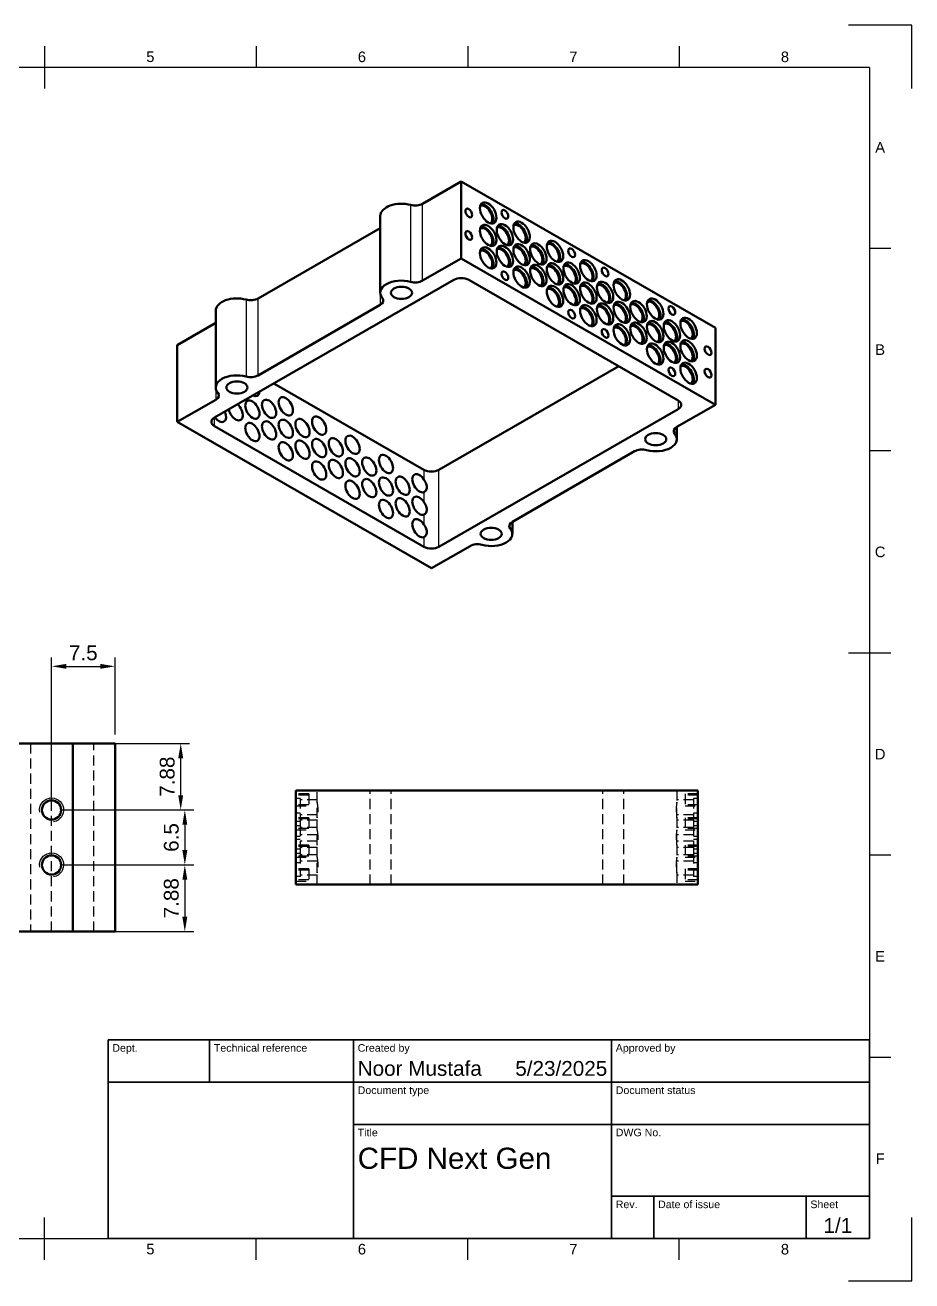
# Model space of a CAD drawing. Header units: millimetres. Extents: x 0 to 420, y 0 to 297.
# Drawn here: x 210.4 to 420, y 0 to 297 of the extents above; entities that cross this region are included whole.
import ezdxf
from ezdxf.enums import TextEntityAlignment as Align

# ---------------------------------------------------------------- set-up
doc = ezdxf.new("R2010")
doc.units = ezdxf.units.MM
doc.header["$LTSCALE"] = 0.75
doc.linetypes.add('HIDDEN2', pattern=[4.7625, 3.175, -1.5875])
for name, color, linetype, lineweight in [('BORDER', 7, 'Continuous', 25), ('FD_Dimensions', 7, 'Continuous', 25), ('Hidden', 7, 'HIDDEN2', 25), ('Hidden Narrow', 7, 'HIDDEN2', 25), ('TITLEBLOCK', 7, 'Continuous', 35), ('Visible', 7, 'Continuous', 50), ('Visible Narrow', 7, 'Continuous', 25)]:
    doc.layers.add(name, color=color, linetype=linetype, lineweight=lineweight)
doc.styles.add('FusionTitle', font='arial.ttf')
doc.styles.get("Standard").update_dxf_attribs({"font": 'arial.ttf'})
doc.dimstyles.new('Dim-ISO-25', dxfattribs={"dimtxt": 3.5, "dimasz": 3.5, "dimexe": 2.1, "dimexo": 2.1, "dimgap": 1.4, "dimtad": 1, "dimzin": 12, "dimdsep": 46, "dimtxsty": 'Standard', "dimcen": 0, "dimazin": 3, "dimtp": 0.1, "dimtm": 0.1, "dimtfac": 0.714286, "dimtmove": 0, "dimatfit": 3, "dimfxl": 1, "dimtzin": 12, "dimarcsym": 0})

# ---------------------------------------------------------------- blocks, each defined once
blk = doc.blocks.new('ISO_A3_SHEET')
at = {"layer": 'BORDER'}
for p, q in [((215, 292), (215, 282)), ((265, 292), (265, 287)), ((315, 292), (315, 287)), ((365, 292), (365, 287)), ((410, 287), (20, 287)), ((410, 287), (410, 10)), ((415, 244.16666), (410, 244.16666)), ((415, 196.33333), (410, 196.33333)), ((415, 148.5), (405, 148.5)), ((415, 100.66667), (410, 100.66667)), ((415, 52.83334), (410, 52.83334)), ((215, 5), (215, 15)), ((20, 10), (410, 10)), ((265, 5), (265, 10)), ((315, 5), (315, 10)), ((365, 5), (365, 10))]:
    blk.add_line(p, q, dxfattribs=at)
at = {"layer": 'Defpoints'}
for p, q in [((420, 297), (405, 297)), ((420, 282), (420, 297)), ((420, 0), (420, 15)), ((405, 0), (420, 0))]:
    blk.add_line(p, q, dxfattribs=at)
at = {"layer": 'BORDER', "style": 'FusionTitle'}
for s, p in [('5', (240, 289.5)), ('6', (290, 289.5)), ('7', (340, 289.5)), ('8', (390, 289.5)), ('A', (412.5, 268.08333)), ('B', (412.5, 220.25)), ('C', (412.5, 172.41667)), ('D', (412.5, 124.58334)), ('E', (412.5, 76.75001)), ('F', (412.5, 28.91668)), ('5', (240, 7.5)), ('6', (290, 7.5)), ('7', (340, 7.5)), ('8', (390, 7.5))]:
    blk.add_text(s, height=2.5, dxfattribs=at).set_placement(p, align=Align.MIDDLE)
blk = doc.blocks.new('ISO_TITLEBLOCK')
at = {"layer": 'TITLEBLOCK'}
for p, q in [((0, 47), (-180, 47)), ((-180, 47), (-180, 0)), ((-156, 37), (-156, 47)), ((-122, 0), (-122, 47)), ((-61, 0), (-61, 47)), ((0, 0), (0, 47)), ((-180, 37), (0, 37)), ((-122, 27), (0, 27)), ((-61, 10), (0, 10)), ((-51, 0), (-51, 10)), ((-15, 0), (-15, 10)), ((-180, 0), (0, 0))]:
    blk.add_line(p, q, dxfattribs=at)
at = {"layer": 'TITLEBLOCK', "style": 'FusionTitle'}
for s, p in [('Dept.', (-179, 46)), ('Technical reference', (-155, 46)), ('Created by', (-121, 46)), ('Approved by', (-60, 46)), ('Document type', (-121, 36)), ('Document status', (-60, 36)), ('Title', (-121, 26)), ('DWG No.', (-60, 26)), ('Rev.', (-60, 9)), ('Date of issue', (-50, 9)), ('Sheet', (-14, 9))]:
    blk.add_text(s, height=1.8, dxfattribs=at).set_placement(p, align=Align.TOP_LEFT)
for tag, height, p in [('DEPT', 3.5, (-179, 42)), ('TECHNICAL_REFERENCE', 3.5, (-155, 42)), ('CREATED_BY', 3.5, (-121, 42)), ('APPROVED_BY', 3.5, (-60, 42)), ('DOCUMENT_TYPE', 3.5, (-121, 32)), ('DOCUMENT_STATUS', 3.5, (-60, 32)), ('TITLE_1', 5, (-121, 21.5)), ('TITLE_2', 5, (-121, 14)), ('TITLE_3', 5, (-121, 6.5)), ('DATE_OF_ISSUE', 3.5, (-50, 5))]:
    blk.add_attdef(tag, text='', height=height, dxfattribs=at).set_placement(p, align=Align.TOP_LEFT)
for tag, p in [('CREATED_DATE', (-62, 42)), ('APPROVED_DATE', (-0.99, 42))]:
    blk.add_attdef(tag, text='', height=3.5, dxfattribs=at).set_placement(p, align=Align.TOP_RIGHT)
for tag, height, p in [('DRAWING_NUMBER', 5, (-30.5, 19.75)), ('REV', 3.5, (-56, 4.85)), ('SHEET', 3.5, (-7.5, 4.85))]:
    blk.add_attdef(tag, text='', height=height, dxfattribs=at).set_placement(p, align=Align.TOP_CENTER)
blk = doc.blocks.new('*D58')
at = {"layer": 'Defpoints', "color": 0, "transparency": 16777216}
for p in [(216.643129, 111.369389), (216.643129, 98.369389), (248.143129, 98.369389)]:
    blk.add_point(p, dxfattribs=at)
at = {"layer": 'FD_Dimensions', "color": 0, "lineweight": -2, "transparency": 16777216}
for p, q in [((218.743129, 111.369389), (250.243129, 111.369389)), ((248.143129, 107.869389), (248.143129, 101.869389)), ((218.743129, 98.369389), (250.243129, 98.369389))]:
    blk.add_line(p, q, dxfattribs=at)
at = {"layer": 'FD_Dimensions', "color": 0, "transparency": 16777216}
for points in [[(247.559796, 107.869389), (248.726462, 107.869389), (248.143129, 111.369389)], [(247.559796, 101.869389), (248.726462, 101.869389), (248.143129, 98.369389)]]:
    blk.add_solid(points, dxfattribs=at)
at = {"layer": 'FD_Dimensions', "color": 0, "transparency": 16777216, "insert": (244.956124, 104.869389), "char_height": 3.5, "attachment_point": 5, "rotation": 90}
blk.add_mtext('6.5', dxfattribs=at)
blk = doc.blocks.new('*D59')
at = {"layer": 'Defpoints', "color": 0, "transparency": 16777216}
for p in [(221.643129, 127.119389), (247.171871, 127.119389), (216.643129, 111.369389)]:
    blk.add_point(p, dxfattribs=at)
at = {"layer": 'FD_Dimensions', "color": 0, "lineweight": -2, "transparency": 16777216}
for p, q in [((223.743129, 127.119389), (249.271871, 127.119389)), ((247.171871, 114.869389), (247.171871, 123.619389)), ((218.743129, 111.369389), (249.271871, 111.369389))]:
    blk.add_line(p, q, dxfattribs=at)
at = {"layer": 'FD_Dimensions', "color": 0, "transparency": 16777216}
for points in [[(246.588537, 123.619389), (247.755204, 123.619389), (247.171871, 127.119389)], [(246.588537, 114.869389), (247.755204, 114.869389), (247.171871, 111.369389)]]:
    blk.add_solid(points, dxfattribs=at)
at = {"layer": 'FD_Dimensions', "color": 0, "transparency": 16777216, "insert": (243.984865, 119.244389), "char_height": 3.5, "attachment_point": 5, "rotation": 90}
blk.add_mtext('7.88', dxfattribs=at)
blk = doc.blocks.new('*D60')
at = {"layer": 'Defpoints', "color": 0, "transparency": 16777216}
for p in [(216.643129, 98.369389), (216.643129, 82.619389), (248.143129, 82.619389)]:
    blk.add_point(p, dxfattribs=at)
at = {"layer": 'FD_Dimensions', "color": 0, "lineweight": -2, "transparency": 16777216}
for p, q in [((218.743129, 98.369389), (250.243129, 98.369389)), ((248.143129, 94.869389), (248.143129, 86.119389)), ((218.743129, 82.619389), (250.243129, 82.619389))]:
    blk.add_line(p, q, dxfattribs=at)
at = {"layer": 'FD_Dimensions', "color": 0, "transparency": 16777216}
for points in [[(247.559796, 94.869389), (248.726462, 94.869389), (248.143129, 98.369389)], [(247.559796, 86.119389), (248.726462, 86.119389), (248.143129, 82.619389)]]:
    blk.add_solid(points, dxfattribs=at)
at = {"layer": 'FD_Dimensions', "color": 0, "transparency": 16777216, "insert": (244.956124, 90.494389), "char_height": 3.5, "attachment_point": 5, "rotation": 90}
blk.add_mtext('7.88', dxfattribs=at)
blk = doc.blocks.new('*D62')
at = {"layer": 'Defpoints', "color": 0, "transparency": 16777216}
for p in [(231.643129, 145.346369), (231.643129, 127.119389), (216.643129, 111.369389)]:
    blk.add_point(p, dxfattribs=at)
at = {"layer": 'FD_Dimensions', "color": 0, "lineweight": -2, "transparency": 16777216}
for p, q in [((216.643129, 113.469389), (216.643129, 147.446369)), ((231.643129, 129.219389), (231.643129, 147.446369)), ((220.143129, 145.346369), (228.143129, 145.346369))]:
    blk.add_line(p, q, dxfattribs=at)
at = {"layer": 'FD_Dimensions', "color": 0, "transparency": 16777216}
for points in [[(220.143129, 145.929702), (220.143129, 144.763035), (216.643129, 145.346369)], [(228.143129, 145.929702), (228.143129, 144.763035), (231.643129, 145.346369)]]:
    blk.add_solid(points, dxfattribs=at)
at = {"layer": 'FD_Dimensions', "color": 0, "transparency": 16777216, "insert": (224.143129, 148.526212), "char_height": 3.5, "attachment_point": 5}
blk.add_mtext('7.5', dxfattribs=at)

msp = doc.modelspace()

# ---------------------------------------------------------------- linework, layer by layer
at = {"layer": 'Hidden', "extrusion": (0, 1, 0)}
for p, q in [((211.643, 127.119), (211.643, 82.619)), ((216.643, 82.619), (216.643, 127.119)), ((226.643, 82.619), (226.643, 127.119)), ((279.419, 113.211), (279.419, 115.994)), ((291.919, 93.744), (291.919, 115.994)), ((296.919, 93.744), (296.919, 115.994)), ((346.919, 93.744), (346.919, 115.994)), ((351.919, 93.744), (351.919, 115.994)), ((364.419, 115.994), (364.419, 113.211)), ((277.419, 114.88), (274.419, 114.88)), ((275.419, 114.119), (274.419, 114.119)), ((275.419, 114.119), (275.419, 108.619)), ((279.419, 113.744), (275.419, 113.744)), ((277.419, 115.167), (277.419, 112.322)), ((279.419, 109.528), (279.419, 113.211)), ((368.419, 113.744), (364.419, 113.744)), ((364.419, 109.528), (364.419, 113.211)), ((366.419, 115.167), (366.419, 112.322)), ((369.419, 114.88), (366.419, 114.88)), ((368.419, 114.119), (368.419, 108.619)), ((369.419, 114.119), (368.419, 114.119)), ((277.419, 112.609), (274.419, 112.609)), ((275.419, 110.619), (274.419, 110.619)), ((279.419, 110.244), (275.419, 110.244)), ((368.419, 110.244), (364.419, 110.244)), ((369.419, 112.609), (366.419, 112.609)), ((369.419, 110.619), (368.419, 110.619)), ((277.419, 109.255), (274.419, 109.255)), ((275.419, 108.619), (274.419, 108.619)), ((275.419, 107.619), (274.419, 107.619)), ((277.419, 106.984), (274.419, 106.984)), ((279.419, 108.994), (275.419, 108.994)), ((275.419, 108.619), (275.419, 107.619)), ((275.419, 107.619), (275.419, 102.119)), ((279.419, 107.244), (275.419, 107.244)), ((277.419, 109.542), (277.419, 106.697)), ((279.419, 106.711), (279.419, 109.528)), ((364.419, 109.528), (364.419, 106.711)), ((368.419, 108.994), (364.419, 108.994)), ((368.419, 107.244), (364.419, 107.244)), ((366.419, 109.542), (366.419, 106.697)), ((369.419, 109.255), (366.419, 109.255)), ((369.419, 106.984), (366.419, 106.984)), ((368.419, 108.619), (368.419, 107.619)), ((369.419, 108.619), (368.419, 108.619)), ((368.419, 107.619), (368.419, 102.119)), ((369.419, 107.619), (368.419, 107.619)), ((275.419, 105.119), (274.419, 105.119)), ((275.419, 104.369), (274.419, 104.369)), ((279.419, 105.494), (275.419, 105.494)), ((279.419, 103.994), (275.419, 103.994)), ((279.419, 103.028), (279.419, 106.711)), ((364.419, 103.028), (364.419, 106.711)), ((368.419, 105.494), (364.419, 105.494)), ((368.419, 103.994), (364.419, 103.994)), ((369.419, 105.119), (368.419, 105.119)), ((369.419, 104.369), (368.419, 104.369)), ((277.419, 102.755), (274.419, 102.755)), ((275.419, 102.119), (274.419, 102.119)), ((275.419, 101.119), (274.419, 101.119)), ((279.419, 102.494), (275.419, 102.494)), ((275.419, 102.119), (275.419, 101.119)), ((275.419, 101.119), (275.419, 95.619)), ((277.419, 103.042), (277.419, 100.197)), ((279.419, 100.211), (279.419, 103.028)), ((364.419, 103.028), (364.419, 100.211)), ((368.419, 102.494), (364.419, 102.494)), ((366.419, 103.042), (366.419, 100.197)), ((369.419, 102.755), (366.419, 102.755)), ((368.419, 102.119), (368.419, 101.119)), ((369.419, 102.119), (368.419, 102.119)), ((368.419, 101.119), (368.419, 95.619)), ((369.419, 101.119), (368.419, 101.119)), ((277.419, 100.484), (274.419, 100.484)), ((275.419, 98.869), (274.419, 98.869)), ((279.419, 100.744), (275.419, 100.744)), ((279.419, 99.244), (275.419, 99.244)), ((279.419, 96.528), (279.419, 100.211)), ((368.419, 100.744), (364.419, 100.744)), ((364.419, 96.528), (364.419, 100.211)), ((368.419, 99.244), (364.419, 99.244)), ((369.419, 100.484), (366.419, 100.484)), ((369.419, 98.869), (368.419, 98.869)), ((277.419, 97.13), (274.419, 97.13)), ((275.419, 95.619), (274.419, 95.619)), ((279.419, 95.994), (275.419, 95.994)), ((277.419, 97.417), (277.419, 94.572)), ((279.419, 93.744), (279.419, 96.528)), ((364.419, 96.528), (364.419, 93.744)), ((368.419, 95.994), (364.419, 95.994)), ((366.419, 97.417), (366.419, 94.572)), ((369.419, 97.13), (366.419, 97.13)), ((369.419, 95.619), (368.419, 95.619)), ((277.419, 94.859), (274.419, 94.859)), ((369.419, 94.859), (366.419, 94.859))]:
    msp.add_line(p, q, dxfattribs=at)
at = {"layer": 'Hidden'}
for points, knots in [([(279.419, 113.211), (279.419, 113.144), (279.423, 113.072), (279.442, 112.85), (279.465, 112.687), (279.534, 112.162), (279.577, 111.76), (279.577, 110.979), (279.534, 110.577), (279.465, 110.052), (279.442, 109.889), (279.423, 109.667), (279.419, 109.594), (279.419, 109.528)], [1.60401216, 1.60401216, 1.60401216, 1.60401216, 1.63527175, 1.63527175, 1.69387102, 1.69387102, 1.81106955, 1.81106955, 1.92826808, 1.92826808, 1.98686735, 1.98686735, 2.01812694, 2.01812694, 2.01812694, 2.01812694]), ([(364.419, 113.211), (364.419, 113.144), (364.415, 113.072), (364.396, 112.85), (364.373, 112.687), (364.304, 112.162), (364.261, 111.76), (364.261, 110.979), (364.304, 110.577), (364.373, 110.052), (364.396, 109.889), (364.415, 109.667), (364.419, 109.594), (364.419, 109.528)], [0.39663246, 0.39663246, 0.39663246, 0.39663246, 0.42789205, 0.42789205, 0.48649132, 0.48649132, 0.60368985, 0.60368985, 0.72088838, 0.72088838, 0.77948765, 0.77948765, 0.81074724, 0.81074724, 0.81074724, 0.81074724]), ([(279.419, 106.711), (279.419, 106.644), (279.423, 106.572), (279.442, 106.35), (279.465, 106.187), (279.534, 105.662), (279.577, 105.26), (279.577, 104.479), (279.534, 104.077), (279.465, 103.552), (279.442, 103.389), (279.423, 103.167), (279.419, 103.094), (279.419, 103.028)], [1.60401216, 1.60401216, 1.60401216, 1.60401216, 1.63527175, 1.63527175, 1.69387102, 1.69387102, 1.81106955, 1.81106955, 1.92826808, 1.92826808, 1.98686735, 1.98686735, 2.01812694, 2.01812694, 2.01812694, 2.01812694]), ([(364.419, 106.711), (364.419, 106.644), (364.415, 106.572), (364.396, 106.35), (364.373, 106.187), (364.304, 105.662), (364.261, 105.26), (364.261, 104.479), (364.304, 104.077), (364.373, 103.552), (364.396, 103.389), (364.415, 103.167), (364.419, 103.094), (364.419, 103.028)], [0.39663246, 0.39663246, 0.39663246, 0.39663246, 0.42789205, 0.42789205, 0.48649132, 0.48649132, 0.60368985, 0.60368985, 0.72088838, 0.72088838, 0.77948765, 0.77948765, 0.81074724, 0.81074724, 0.81074724, 0.81074724]), ([(279.419, 100.211), (279.419, 100.144), (279.423, 100.072), (279.442, 99.85), (279.465, 99.687), (279.534, 99.162), (279.577, 98.76), (279.577, 97.979), (279.534, 97.577), (279.465, 97.052), (279.442, 96.889), (279.423, 96.667), (279.419, 96.594), (279.419, 96.528)], [1.60401216, 1.60401216, 1.60401216, 1.60401216, 1.63527175, 1.63527175, 1.69387102, 1.69387102, 1.81106955, 1.81106955, 1.92826808, 1.92826808, 1.98686735, 1.98686735, 2.01812694, 2.01812694, 2.01812694, 2.01812694]), ([(364.419, 100.211), (364.419, 100.144), (364.415, 100.072), (364.396, 99.85), (364.373, 99.687), (364.304, 99.162), (364.261, 98.76), (364.261, 97.979), (364.304, 97.577), (364.373, 97.052), (364.396, 96.889), (364.415, 96.667), (364.419, 96.594), (364.419, 96.528)], [0.39663246, 0.39663246, 0.39663246, 0.39663246, 0.42789205, 0.42789205, 0.48649132, 0.48649132, 0.60368985, 0.60368985, 0.72088838, 0.72088838, 0.77948765, 0.77948765, 0.81074724, 0.81074724, 0.81074724, 0.81074724])]:
    msp.add_open_spline(points, degree=3, knots=knots, dxfattribs=at)
at = {"layer": 'Hidden Narrow', "extrusion": (0, 1, 0)}
for p, q in [((277.419, 115.167), (274.419, 115.167)), ((369.419, 115.167), (366.419, 115.167)), ((274.419, 112.322), (277.419, 112.322)), ((366.419, 112.322), (369.419, 112.322)), ((277.419, 109.542), (274.419, 109.542)), ((369.419, 109.542), (366.419, 109.542)), ((274.419, 106.697), (277.419, 106.697)), ((366.419, 106.697), (369.419, 106.697)), ((277.419, 103.042), (274.419, 103.042)), ((369.419, 103.042), (366.419, 103.042)), ((274.419, 100.197), (277.419, 100.197)), ((366.419, 100.197), (369.419, 100.197)), ((277.419, 97.417), (274.419, 97.417)), ((369.419, 97.417), (366.419, 97.417)), ((274.419, 94.572), (277.419, 94.572)), ((366.419, 94.572), (369.419, 94.572))]:
    msp.add_line(p, q, dxfattribs=at)
at = {"layer": 'Visible', "extrusion": (1e-16, 0.817547, -0.575862)}
for p, q in [((304.345, 254.756), (313.487, 260.021)), ((313.487, 260.021), (373.591, 225.409)), ((313.487, 241.831), (313.487, 260.021)), ((294.345, 233.687), (294.345, 251.877)), ((265.454, 232.361), (294.345, 248.998)), ((313.487, 241.831), (304.345, 236.566)), ((373.591, 207.219), (313.487, 241.831)), ((255.151, 204.165), (311.719, 236.741)), ((315.255, 236.741), (364.752, 208.237)), ((255.454, 211.291), (255.454, 229.481)), ((294.345, 230.807), (265.454, 214.17)), ((246.312, 221.337), (255.454, 226.602)), ((373.591, 207.219), (373.591, 225.409)), ((246.312, 203.147), (246.312, 221.337)), ((308.184, 191.816), (350.726, 216.314)), ((269.177, 212.242), (304.648, 191.816)), ((255.454, 208.412), (246.312, 203.147)), ((364.752, 206.201), (308.184, 173.625)), ((364.449, 201.954), (373.591, 207.219)), ((246.312, 203.147), (306.416, 168.535)), ((304.648, 173.625), (255.151, 202.129)), ((364.449, 199.075), (364.449, 201.954)), ((325.558, 179.559), (354.449, 196.196)), ((325.558, 176.679), (325.558, 179.559)), ((306.416, 168.535), (315.558, 173.8))]:
    msp.add_line(p, q, dxfattribs=at)
at = {"layer": 'Visible', "extrusion": (0, 1, 0)}
for p, q in [((51.643, 127.119), (221.643, 127.119)), ((221.643, 127.119), (224.976, 127.119)), ((221.643, 82.619), (221.643, 127.119)), ((231.643, 127.119), (224.976, 127.119)), ((231.643, 82.619), (231.643, 127.119)), ((274.419, 93.744), (274.419, 115.994)), ((274.419, 115.994), (287.348, 115.994)), ((287.348, 115.994), (289.705, 115.994)), ((299.133, 115.994), (289.705, 115.994)), ((299.133, 115.994), (301.49, 115.994)), ((301.49, 115.994), (342.348, 115.994)), ((342.348, 115.994), (344.705, 115.994)), ((354.133, 115.994), (344.705, 115.994)), ((354.133, 115.994), (356.49, 115.994)), ((356.49, 115.994), (369.419, 115.994)), ((369.419, 93.744), (369.419, 115.994)), ((287.348, 93.744), (274.419, 93.744)), ((287.348, 93.744), (289.705, 93.744)), ((289.705, 93.744), (299.133, 93.744)), ((299.133, 93.744), (301.49, 93.744)), ((342.348, 93.744), (301.49, 93.744)), ((342.348, 93.744), (344.705, 93.744)), ((344.705, 93.744), (354.133, 93.744)), ((354.133, 93.744), (356.49, 93.744)), ((369.419, 93.744), (356.49, 93.744)), ((221.643, 82.619), (51.643, 82.619)), ((221.643, 82.619), (224.976, 82.619)), ((224.976, 82.619), (231.643, 82.619))]:
    msp.add_line(p, q, dxfattribs=at)
at = {"layer": 'Visible', "extrusion": (1e-16, 0, -1)}
for centre in [(-216.643, 111.369), (-216.643, 98.369)]:
    msp.add_circle(centre, 2.271, dxfattribs=at)
at = {"layer": 'Visible', "extrusion": (3e-16, 2e-16, -1)}
for centre, major_axis, start_param, end_param in [((299.345, 251.877), (5, 0), 3.1415927, 5.1579502), ((299.345, 233.687), (-2.5, 0), 1.5707963, 7.8539816), ((260.454, 229.481), (5, 0), 3.1415927, 5.1579502), ((260.454, 211.291), (-2.5, 0), 1.5707963, 7.8539816), ((359.449, 199.075), (-2.5, 0), 1.5707963, 7.8539816), ((320.558, 176.679), (-2.5, 0), 1.5707963, 7.8539816)]:
    msp.add_ellipse(centre, major_axis=major_axis, ratio=0.5758617, start_param=start_param, end_param=end_param, dxfattribs=at)
at = {"layer": 'Visible'}
for centre, major_axis, ratio, start_param, end_param in [((302.577, 255.774), (-2.5, 0), 0.5758617, 1.1252351, 2.3561945), ((319.144, 252.168), (-1.185, 2.058), 0.5780931, 3.1520961, 6.2726818), ((327.04, 247.621), (-1.185, 2.058), 0.5780931, 3.1520961, 6.2726818), ((319.144, 246.854), (-1.185, 2.058), 0.5780931, 3.1520961, 6.2726818), ((323.092, 247.033), (-1.185, 2.058), 0.5780931, 3.1520961, 6.2726818), ((319.144, 241.54), (-1.185, 2.058), 0.5780931, 3.1520961, 6.2726818), ((323.092, 241.923), (-1.185, 2.058), 0.5780931, 3.1520961, 6.2726818), ((327.04, 242.307), (-1.185, 2.058), 0.5780931, 3.1520961, 6.2726818), ((330.988, 242.486), (-1.185, 2.058), 0.5780931, 3.1520961, 6.2726818), ((334.936, 243.074), (-1.185, 2.058), 0.5780931, 3.1520961, 6.2726818), ((342.832, 238.527), (-1.185, 2.058), 0.5780931, 3.1520961, 6.2726818), ((327.04, 236.993), (-1.185, 2.058), 0.5780931, 3.1520961, 6.2726818), ((330.988, 237.376), (-1.185, 2.058), 0.5780931, 3.1520961, 6.2726818), ((334.936, 237.76), (-1.185, 2.058), 0.5780931, 3.1520961, 6.2726818), ((338.884, 237.939), (-1.185, 2.058), 0.5780931, 3.1520961, 6.2726818), ((299.345, 233.687), (5, 0), 0.5758617, 1.1252351, 3.5871539), ((302.577, 237.584), (2.5, 0), 0.5758617, 4.2668277, 5.4977871), ((313.487, 235.723), (2.5, 0), 0.5758617, 0.7853982, 2.3561945), ((334.936, 232.446), (-1.185, 2.058), 0.5780931, 3.1520961, 6.2726818), ((338.884, 232.829), (-1.185, 2.058), 0.5780931, 3.1520961, 6.2726818), ((342.832, 233.213), (-1.185, 2.058), 0.5780931, 3.1520961, 6.2726818), ((346.78, 233.392), (-1.185, 2.058), 0.5780931, 3.1520961, 6.2726818), ((350.728, 233.98), (-1.185, 2.058), 0.5780931, 3.1520961, 6.2726818), ((263.686, 233.379), (2.5, 0), 0.5758617, 4.2668277, 5.4977871), ((292.577, 231.825), (-2.5, 0), 0.5758617, 2.3561945, 3.5871539), ((358.624, 229.433), (-1.185, 2.058), 0.5780931, 3.1520961, 6.2726818), ((342.832, 227.899), (-1.185, 2.058), 0.5780931, 3.1520961, 6.2726818), ((346.78, 228.282), (-1.185, 2.058), 0.5780931, 3.1520961, 6.2726818), ((350.728, 228.666), (-1.185, 2.058), 0.5780931, 3.1520961, 6.2726818), ((354.676, 228.845), (-1.185, 2.058), 0.5780931, 3.1520961, 6.2726818), ((350.728, 223.352), (-1.185, 2.058), 0.5780931, 3.1520961, 6.2726818), ((354.676, 223.735), (-1.185, 2.058), 0.5780931, 3.1520961, 6.2726818), ((358.624, 224.119), (-1.185, 2.058), 0.5780931, 3.1520961, 6.2726818), ((362.572, 224.298), (-1.185, 2.058), 0.5780931, 3.1520961, 6.2726818), ((366.52, 224.886), (-1.185, 2.058), 0.5780931, 3.1520961, 6.2726818), ((358.624, 218.805), (-1.185, 2.058), 0.5780931, 3.1520961, 6.2726818), ((362.572, 219.188), (-1.185, 2.058), 0.5780931, 3.1520961, 6.2726818), ((366.52, 219.572), (-1.185, 2.058), 0.5780931, 3.1520961, 6.2726818), ((260.454, 211.291), (-5, 0), 0.5758617, 4.2668277, 6.7287466), ((263.686, 215.188), (2.5, 0), 0.5758617, 4.2668277, 5.4977871), ((366.52, 214.258), (-1.185, 2.058), 0.5780931, 3.1520961, 6.2726818), ((253.686, 209.43), (2.5, 0), 0.5758617, -0.7853982, 0.4455613), ((264.107, 206.066), (-1.185, 2.058), 0.5780931, 1.5707963, 7.8539816), ((264.107, 211.38), (-1.185, 2.058), 0.5780931, 2.4200612, 3.8631241), ((268.055, 206.246), (-1.185, 2.058), 0.5780931, 1.5707963, 7.8539816), ((272.003, 206.833), (-1.185, 2.058), 0.5780931, 1.5707963, 7.8539816), ((362.985, 207.219), (-2.5, 0), 0.5758617, 2.3561945, 3.9269908), ((256.211, 205.299), (-1.185, 2.058), 0.5780931, 1.763024, 4.5201613), ((260.159, 205.683), (-1.185, 2.058), 0.5780931, 1.0488496, 5.2343357), ((256.918, 203.147), (2.5, 0), 0.5758617, 2.3561945, 3.9269908), ((264.107, 200.752), (-1.185, 2.058), 0.5780931, 1.5707963, 7.8539816), ((268.055, 201.136), (-1.185, 2.058), 0.5780931, 1.5707963, 7.8539816), ((272.003, 201.519), (-1.185, 2.058), 0.5780931, 1.5707963, 7.8539816), ((275.951, 201.699), (-1.185, 2.058), 0.5780931, 1.5707963, 7.8539816), ((279.899, 202.286), (-1.185, 2.058), 0.5780931, 1.5707963, 7.8539816), ((275.951, 196.589), (-1.185, 2.058), 0.5780931, 1.5707963, 7.8539816), ((279.899, 196.972), (-1.185, 2.058), 0.5780931, 1.5707963, 7.8539816), ((283.847, 197.152), (-1.185, 2.058), 0.5780931, 1.5707963, 7.8539816), ((287.795, 197.739), (-1.185, 2.058), 0.5780931, 1.5707963, 7.8539816), ((359.449, 199.075), (5, 0), 0.5758617, 4.2668277, 6.7287466), ((366.217, 200.936), (2.5, 0), 0.5758617, 2.3561945, 3.5871539), ((272.003, 196.205), (-1.185, 2.058), 0.5780931, 1.5707963, 7.8539816), ((356.217, 195.178), (-2.5, 0), 0.5758617, 4.2668277, 5.4977871), ((279.899, 191.658), (-1.185, 2.058), 0.5780931, 1.5707963, 7.8539816), ((283.847, 192.042), (-1.185, 2.058), 0.5780931, 1.5707963, 7.8539816), ((287.795, 192.425), (-1.185, 2.058), 0.5780931, 1.5707963, 7.8539816), ((291.743, 192.605), (-1.185, 2.058), 0.5780931, 1.5707963, 7.8539816), ((295.692, 193.192), (-1.185, 2.058), 0.5780931, 1.5707963, 7.8539816), ((295.692, 187.878), (-1.185, 2.058), 0.5780931, 1.5707963, 7.8539816), ((299.639, 188.058), (-1.185, 2.058), 0.5780931, 1.5707963, 7.8539816), ((303.588, 188.645), (-1.185, 2.058), 0.5780931, -1.4670525, 3.0417163), ((306.416, 192.834), (2.5, 0), 0.5758617, 3.9269908, 5.4977871), ((287.795, 187.111), (-1.185, 2.058), 0.5780931, 1.5707963, 7.8539816), ((291.743, 187.495), (-1.185, 2.058), 0.5780931, 1.5707963, 7.8539816), ((295.692, 182.564), (-1.185, 2.058), 0.5780931, 1.5707963, 7.8539816), ((299.639, 182.948), (-1.185, 2.058), 0.5780931, 1.5707963, 7.8539816), ((303.588, 183.331), (-1.185, 2.058), 0.5780931, -1.4670525, 3.0417163), ((303.588, 178.017), (-1.185, 2.058), 0.5780931, -1.4670525, 3.0417163), ((327.326, 178.541), (2.5, 0), 0.5758617, 2.3561945, 3.5871539), ((320.558, 176.679), (5, 0), 0.5758617, 4.2668277, 6.7287466), ((306.416, 174.643), (2.5, 0), 0.5758617, 3.9269908, 5.4977871), ((317.326, 172.782), (-2.5, 0), 0.5758617, 4.2668277, 5.4977871)]:
    msp.add_ellipse(centre, major_axis=major_axis, ratio=ratio, start_param=start_param, end_param=end_param, dxfattribs=at)
at = {"layer": 'Visible', "extrusion": (2e-16, 0, -1)}
for centre, major_axis in [((315.255, 252.565), (-0.567, 0.984)), ((319.851, 252.575), (-1.372, 2.383)), ((323.799, 252.243), (-0.567, 0.984)), ((319.851, 247.261), (-1.372, 2.383)), ((323.799, 247.44), (-1.372, 2.383)), ((327.747, 248.028), (-1.372, 2.383)), ((315.255, 247.251), (-0.567, 0.984)), ((319.851, 241.947), (-1.372, 2.383)), ((323.799, 242.33), (-1.372, 2.383)), ((327.747, 242.714), (-1.372, 2.383)), ((331.695, 242.893), (-1.372, 2.383)), ((339.591, 243.149), (-0.567, 0.984)), ((331.695, 237.783), (-1.372, 2.383)), ((323.799, 237.732), (-0.567, 0.984)), ((327.747, 237.4), (-1.372, 2.383)), ((347.487, 238.602), (-0.567, 0.984)), ((351.435, 234.387), (-1.372, 2.383)), ((351.435, 229.073), (-1.372, 2.383)), ((355.383, 229.252), (-1.372, 2.383)), ((359.331, 229.84), (-1.372, 2.383)), ((339.591, 228.638), (-0.567, 0.984)), ((363.279, 229.508), (-0.567, 0.984)), ((351.435, 223.759), (-1.372, 2.383)), ((355.383, 224.142), (-1.372, 2.383)), ((359.331, 224.526), (-1.372, 2.383)), ((363.279, 224.705), (-1.372, 2.383)), ((367.227, 225.293), (-1.372, 2.383)), ((347.487, 224.091), (-0.567, 0.984)), ((367.227, 219.979), (-1.372, 2.383)), ((359.331, 219.212), (-1.372, 2.383)), ((363.279, 219.595), (-1.372, 2.383)), ((371.823, 219.989), (-0.567, 0.984)), ((367.227, 214.665), (-1.372, 2.383)), ((363.279, 214.997), (-0.567, 0.984)), ((371.823, 214.675), (-0.567, 0.984))]:
    msp.add_ellipse(centre, major_axis=major_axis, ratio=0.5780931, dxfattribs=at)
for centre in [(319.144, 252.168), (323.092, 247.033), (327.04, 247.621), (319.144, 246.854), (319.144, 241.54), (323.092, 241.923), (327.04, 242.307), (330.988, 242.486), (327.04, 236.993), (330.988, 237.376), (350.728, 233.98), (358.624, 229.433), (350.728, 228.666), (354.676, 228.845), (350.728, 223.352), (354.676, 223.735), (358.624, 224.119), (362.572, 224.298), (366.52, 224.886), (358.624, 218.805), (362.572, 219.188), (366.52, 219.572), (366.52, 214.258)]:
    msp.add_ellipse(centre, major_axis=(-1.372, 2.383), ratio=0.5780931, start_param=0.2595379, end_param=2.8820547, dxfattribs=at)
at = {"layer": 'Visible', "extrusion": (6e-16, 1e-16, -1)}
for centre in [(335.643, 243.481), (335.643, 238.167), (339.591, 238.346), (343.539, 238.934), (335.643, 232.853), (339.591, 233.236), (343.539, 233.62), (347.487, 233.799), (343.539, 228.306), (347.487, 228.689)]:
    msp.add_ellipse(centre, major_axis=(-1.372, 2.383), ratio=0.5780931, dxfattribs=at)
for centre in [(334.936, 243.074), (342.832, 238.527), (334.936, 237.76), (338.884, 237.939), (334.936, 232.446), (342.832, 233.213), (346.78, 233.392), (342.832, 227.899)]:
    msp.add_ellipse(centre, major_axis=(-1.372, 2.383), ratio=0.5780931, start_param=0.2595379, end_param=2.8820547, dxfattribs=at)
at = {"layer": 'Visible', "extrusion": (4e-16, 1e-16, -1)}
for centre in [(338.884, 232.829), (346.78, 228.282)]:
    msp.add_ellipse(centre, major_axis=(-1.372, 2.383), ratio=0.5780931, start_param=0.2595379, end_param=2.8820547, dxfattribs=at)
at = {"layer": 'Visible'}
msp.add_open_spline([(304.648, 186.529), (304.706, 186.55), (304.763, 186.579), (304.925, 186.684), (305.024, 186.778), (305.277, 187.118), (305.379, 187.423), (305.379, 188.062), (305.277, 188.414), (305.024, 188.933), (304.925, 189.105), (304.763, 189.364), (304.706, 189.452), (304.648, 189.54)], degree=3, knots=[1.60401216, 1.60401216, 1.60401216, 1.60401216, 1.63527175, 1.63527175, 1.69387102, 1.69387102, 1.81106955, 1.81106955, 1.92826808, 1.92826808, 1.98686735, 1.98686735, 2.01812694, 2.01812694, 2.01812694, 2.01812694], dxfattribs=at)
at = {"layer": 'Visible', "extrusion": (1.2677e-12, -6.042e-13, -1)}
msp.add_open_spline([(304.648, 181.215), (304.706, 181.236), (304.763, 181.265), (304.925, 181.37), (305.024, 181.464), (305.277, 181.804), (305.379, 182.109), (305.379, 182.748), (305.277, 183.1), (305.024, 183.619), (304.925, 183.791), (304.763, 184.049), (304.706, 184.138), (304.648, 184.226)], degree=3, knots=[1.60401216, 1.60401216, 1.60401216, 1.60401216, 1.63527175, 1.63527175, 1.69387102, 1.69387102, 1.81106955, 1.81106955, 1.92826808, 1.92826808, 1.98686735, 1.98686735, 2.01812694, 2.01812694, 2.01812694, 2.01812694], dxfattribs=at)
at = {"layer": 'Visible', "extrusion": (-3.7577e-12, 6.042e-13, -1)}
msp.add_open_spline([(304.648, 175.901), (304.706, 175.922), (304.763, 175.951), (304.925, 176.056), (305.024, 176.15), (305.277, 176.49), (305.379, 176.795), (305.379, 177.434), (305.277, 177.786), (305.024, 178.305), (304.925, 178.477), (304.763, 178.735), (304.706, 178.824), (304.648, 178.912)], degree=3, knots=[1.60401216, 1.60401216, 1.60401216, 1.60401216, 1.63527175, 1.63527175, 1.69387102, 1.69387102, 1.81106955, 1.81106955, 1.92826808, 1.92826808, 1.98686735, 1.98686735, 2.01812694, 2.01812694, 2.01812694, 2.01812694], dxfattribs=at)
at = {"layer": 'Visible Narrow', "extrusion": (1e-16, 0.817547, -0.575862)}
for p, q in [((301.5, 254.475), (301.5, 236.285)), ((304.345, 236.566), (304.345, 254.756)), ((262.609, 232.079), (262.609, 213.889)), ((265.454, 214.17), (265.454, 232.361)), ((294.345, 233.687), (294.345, 230.807)), ((255.454, 211.291), (255.454, 208.412)), ((364.752, 208.237), (364.752, 206.201)), ((255.151, 202.129), (255.151, 204.165)), ((363.961, 200.316), (363.961, 201.557)), ((304.648, 191.816), (304.648, 189.54)), ((308.184, 173.625), (308.184, 191.816)), ((304.648, 186.529), (304.648, 184.226)), ((304.648, 181.215), (304.648, 178.912)), ((325.07, 177.92), (325.07, 179.161)), ((304.648, 175.901), (304.648, 173.625))]:
    msp.add_line(p, q, dxfattribs=at)
at = {"layer": 'Visible Narrow', "extrusion": (1e-16, 0, -1)}
for centre in [(-216.643, 111.369), (-216.643, 98.369)]:
    msp.add_arc(centre, 2.845, 350, 260, dxfattribs=at)

# ---------------------------------------------------------------- block references
at = {"layer": 'BORDER'}
msp.add_blockref('ISO_A3_SHEET', (0, 0), dxfattribs=at)
at = {"layer": 'TITLEBLOCK'}
msp.add_blockref('ISO_TITLEBLOCK', (410, 10), dxfattribs=at).add_auto_attribs({'CREATED_DATE': '5/23/2025', 'SHEET': '1/1', 'TITLE_1': 'CFD Next Gen', 'CREATED_BY': 'Noor Mustafa'})

# ---------------------------------------------------------------- dimensions: what is measured, and where the dimension line sits
at = {"layer": 'FD_Dimensions'}
for base, p1, p2, angle, picture, middle in [((231.643, 145.346), (216.643, 111.369), (231.643, 127.119), 180, '*D62', (224.143, 148.526)), ((247.171871, 127.119389), (216.643129, 111.369389), (221.643129, 127.119389), 90, '*D59', (243.984865, 119.244389))]:
    dim = msp.add_linear_dim(base=base, p1=p1, p2=p2, angle=angle, dimstyle='Dim-ISO-25', override={"dimlfac": 0.5, "dimclrd": 0, "dimclre": 0}, dxfattribs=at)
    dim.commit()
    dim.dimension.update_dxf_attribs({"geometry": picture, "text_midpoint": middle})
for p1, p2, picture, middle in [((216.643, 111.369), (216.643, 98.369), '*D58', (244.956, 104.869)), ((216.643129, 98.369389), (216.643129, 82.619389), '*D60', (244.956124, 90.494389))]:
    dim = msp.add_aligned_dim(p1=p1, p2=p2, distance=31.5, dimstyle='Dim-ISO-25', override={"dimlfac": 0.5, "dimclrd": 0, "dimclre": 0}, dxfattribs=at)
    dim.commit()
    dim.dimension.update_dxf_attribs({"geometry": picture, "text_midpoint": middle})

doc.saveas('drawing.dxf')
